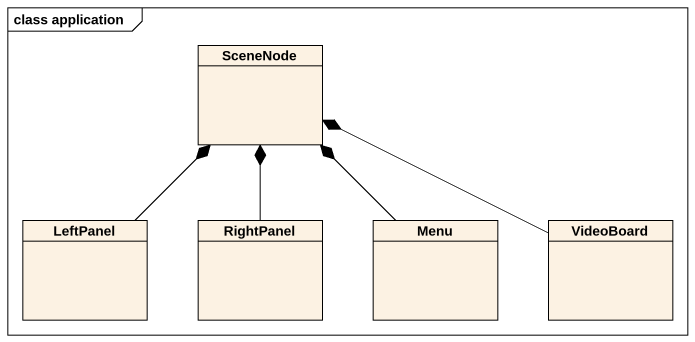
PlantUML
@startuml
mainframe class application
hide circle
hide empty members
class SceneNode
class LeftPanel
class RightPanel
class Menu
class VideoBoard
LeftPanel -up-* SceneNode
RightPanel -up-* SceneNode
Menu -up-* SceneNode
VideoBoard -left-* SceneNode
@enduml
